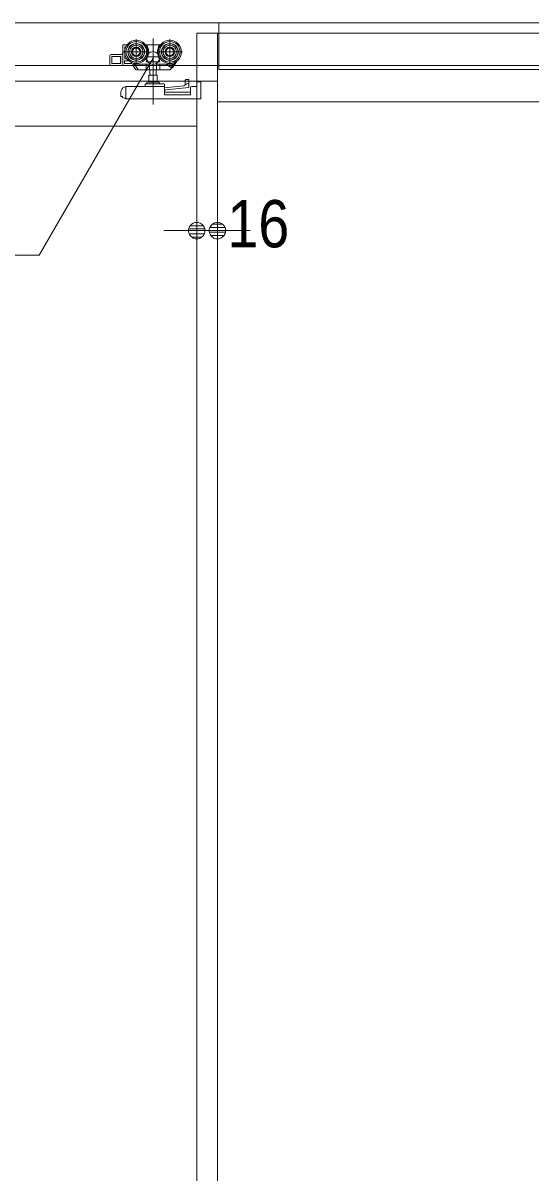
# Model space of a CAD drawing. Units: millimetres, scale not verified. Extents: x -6062 to 6062, y -3045 to 3045.
# Drawn here: x -2204 to -1810, y -542 to 350 of the extents above; entities that cross this region are included whole.
import ezdxf
from ezdxf.enums import TextEntityAlignment as Align

# ---------------------------------------------------------------- set-up
doc = ezdxf.new("R2010")
doc.units = ezdxf.units.MM
doc.header["$LTSCALE"] = 20
for name, color, linetype, lineweight in [('0-1_0', 7, 'Continuous', 9), ('0-2_2寸法-2', 7, 'Continuous', 9), ('0-3_2寸法-3', 7, 'Continuous', 9), ('0-4_3一般', 7, 'Continuous', 9)]:
    doc.layers.add(name, color=color, linetype=linetype, lineweight=lineweight)
doc.styles.add('ＭＳ Ｐゴシック', font='')
doc.styles.get('ＭＳ Ｐゴシック').set_extended_font_data('MS PGothic')

# ---------------------------------------------------------------- blocks, each defined once
blk = doc.blocks.new('_Dot')
at = {"layer": '0-1_0'}
for p, q in [((-10, 0), (-20, 0)), ((9.78, 2), (-9.78, 2)), ((7.99, 6), (-7.99, 6)), ((9.16, -3.98), (-9.16, -3.98)), ((6, -7.98), (-6, -7.98))]:
    blk.add_line(p, q, dxfattribs=at)
for points in [[(10, 0), (9.92, 1.25), (9.69, 2.49), (9.3, 3.68), (8.76, 4.82), (8.09, 5.88), (7.29, 6.85), (6.37, 7.71), (5.36, 8.44), (4.26, 9.05), (3.09, 9.51), (1.87, 9.82), (0.63, 9.98), (-0.63, 9.98), (-1.87, 9.82), (-3.09, 9.51), (-4.26, 9.05), (-5.36, 8.44), (-6.37, 7.71), (-7.29, 6.85), (-8.09, 5.88), (-8.76, 4.82), (-9.3, 3.68), (-9.69, 2.49), (-9.92, 1.25), (-10, 0), (0, 0)], [(-10, 0), (-9.92, -1.25), (-9.69, -2.49), (-9.3, -3.68), (-8.76, -4.82), (-8.09, -5.88), (-7.29, -6.85), (-6.37, -7.71), (-5.36, -8.44), (-4.26, -9.05), (-3.09, -9.51), (-1.87, -9.82), (-0.63, -9.98), (0.63, -9.98), (1.87, -9.82), (3.09, -9.51), (4.26, -9.05), (5.36, -8.44), (6.37, -7.71), (7.29, -6.85), (8.09, -5.88), (8.76, -4.82), (9.3, -3.68), (9.69, -2.49), (9.92, -1.25), (10, 0), (0, 0)]]:
    blk.add_lwpolyline(points, close=True, dxfattribs=at)
blk = doc.blocks.new('グループ-61')
at = {"layer": '0-4_3一般'}
blk.add_line((-78696.5, 7000), (20223.5, 7000), dxfattribs=at)
blk = doc.blocks.new('グループ-62')
at = {"layer": '0-4_3一般'}
for p, q in [((-76990, 7000), (18350, 7000)), ((-5300, 6280), (-5300, 7000)), ((-5300, 7000), (18000, 7000)), ((-5640, 6840), (18360, 6840)), ((-5640, -40000), (-5640, 6840)), ((-5320, -40000), (-5320, 6840)), ((-6788, 6652), (-6788, 6352)), ((-6778, 6662), (-6720.5, 6662)), ((-6756, 6578.7), (-6756, 6622)), ((-6746, 6632), (-6739.2, 6632)), ((-6578, 6354), (-6578, 6750)), ((-6435.5, 6662), (-6418, 6662)), ((-6418, 6659.3), (-6418, 6654.4)), ((-6418, 6654.4), (-6418, 6634.4)), ((-6318, 5738.4), (-6318, 6758.4)), ((-6218, 6662), (-6200.5, 6662)), ((-6218, 6654.4), (-6218, 6659.3)), ((-6218, 6634.4), (-6218, 6654.4)), ((-6058, 6354), (-6058, 6750)), ((-6988, 6362), (-6988, 6492)), ((-6808, 6512), (-6968, 6512)), ((-6821.6, 6482), (-6821.6, 6372)), ((-6380, 6552), (-6776, 6552)), ((-6756, 6452), (-6756, 6525.2)), ((-6720.5, 6442), (-6746, 6442)), ((-6427.8, 6452.4), (-6428, 6452.5)), ((-5860, 6552), (-6256, 6552)), ((-6218, 6449.5), (-6218, 6398)), ((-6208.2, 6452.4), (-6208, 6452.5)), ((18350, 6340), (-76990, 6340)), ((-6968, 6342), (-6788, 6342)), ((-6788, 6342), (-6788, 6352)), ((-6638.9, 6342), (-6788, 6342)), ((-6691.1, 6412), (-6758, 6412)), ((-6617, 6342), (-6638.9, 6342)), ((-6586.4, 6276.5), (-6628.9, 6342)), ((-6612.6, 6372), (-6615.1, 6375.8)), ((-6554.2, 6282), (-6606.1, 6362)), ((-6390, 6362), (-6600.7, 6362)), ((-6547.7, 6272), (-6542.2, 6272)), ((-6416, 6272), (-6542.2, 6272)), ((-6418, 6398), (-6428, 6398)), ((-6421.9, 6282), (-6421.9, 6362)), ((-6416.3, 6272), (-6416, 6272)), ((-6371.7, 6272), (-6416, 6272)), ((-6374.3, 6371.5), (-6374.2, 6372)), ((-6374.2, 6372), (-6374.2, 6282)), ((-6371.9, 6272.1), (-6371.7, 6272)), ((-6264.3, 6272), (-6371.7, 6272)), ((-6367.5, 6272), (-6367.5, 6190)), ((-6268.5, 6190), (-6268.5, 6272)), ((-6264.1, 6272.1), (-6264.3, 6272)), ((-6220, 6272), (-6264.3, 6272)), ((-6261.8, 6282), (-6261.8, 6372)), ((-6246.5, 6362), (-6246, 6362)), ((-5999.6, 6362), (-6246, 6362)), ((-6063.4, 6272), (-6220, 6272)), ((-6219.7, 6272), (-6220, 6272)), ((-6208, 6398), (-6218, 6398)), ((-6214.1, 6282), (-6214.1, 6362)), ((-6039.2, 6310.9), (-6117.8, 6362)), ((-6028.3, 6309.4), (-6046.7, 6281.1)), ((-6039.2, 6310.9), (-6006, 6362)), ((-6038.8, 6311.1), (-6039.2, 6310.9)), ((-5991.2, 6366.5), (-6028.3, 6309.4)), ((-6027, 6311.4), (-6014.4, 6303.3)), ((-5964.5, 6380.1), (-6014.4, 6303.3)), ((-5974.2, 6392.7), (-5991.2, 6366.5)), ((-5949, 6403.9), (-5964.5, 6380.1)), ((-5949, 6403.9), (-5952.5, 6406.1)), ((18000, 6280), (-5300, 6280)), ((-29320, 6100), (-5320, 6100)), ((-6406, 6080), (-6230, 6080)), ((-6255, 6190), (-6381, 6190)), ((-6381, 6190), (-6381, 6080)), ((-6255, 6080), (-6255, 6190)), ((-5822, 6040.2), (-5822, 6092)), ((-5814.6, 6118.6), (-5814.3, 6119.2)), ((-5802.4, 6124.7), (-5802, 6124.7)), ((-5762.4, 6124.7), (-5802, 6124.7)), ((-5762, 6124.4), (-5762, 6124.4)), ((-5640, 6100), (-5640, -39740)), ((-5638, 6086), (-5638, 6016)), ((-5576, 5860), (-5576, 6074)), ((-5320, 6100), (-5320, -39740)), ((-6766.1, 6005.4), (-6757.4, 6008.7)), ((-6747.5, 6012.4), (-6757.4, 6008.7)), ((-6747.5, 6012.4), (-6739.7, 6015.3)), ((-6738, 6006.3), (-6738, 6006)), ((-6738, 5826), (-6738, 6006)), ((-6736.2, 6016), (-6148, 6016)), ((-6438, 6026), (-6438, 6046)), ((-6428, 6056), (-6371.3, 6056)), ((-6264.7, 6056), (-6371.3, 6056)), ((-6264.7, 6056), (-6148, 6056)), ((-6138, 6046), (-6138, 6026)), ((-6138, 6006), (-6138, 6026)), ((-6138, 6006), (-6138, 5888)), ((-5738, 5926), (-6138, 5926)), ((-5738, 5888), (-6138, 5888)), ((-5738, 5996), (-5738, 5888)), ((-5638, 6016), (-5718, 6016)), ((-6792.6, 5846.5), (-6792.6, 5860)), ((-6757.4, 5833.3), (-6792.6, 5846.5)), ((-6757.4, 5833.3), (-6738, 5826)), ((-6738, 5826), (-5578, 5826)), ((-5320, 5780), (18040, 5780)), ((-29000, 5400), (-5640, 5400))]:
    blk.add_line(p, q, dxfattribs=at)
for points in [[(-6418, 6659.3), (-6418, 6662), (-6218, 6662), (-6218, 6659.3)], [(-6418, 6449.5), (-6418.3, 6449.6), (-6418.5, 6449.7), (-6418.8, 6449.7), (-6419, 6449.8), (-6419.3, 6449.9), (-6419.5, 6449.9), (-6419.8, 6450), (-6420, 6450.1), (-6420.3, 6450.2), (-6420.5, 6450.2), (-6420.8, 6450.3), (-6421, 6450.4), (-6421.3, 6450.5), (-6421.5, 6450.5), (-6421.8, 6450.6), (-6422, 6450.7), (-6422.3, 6450.8), (-6422.5, 6450.8), (-6422.8, 6450.9), (-6423, 6451), (-6423.3, 6451.1), (-6423.5, 6451.1), (-6423.8, 6451.2), (-6424, 6451.3), (-6424.3, 6451.4), (-6424.5, 6451.4), (-6424.8, 6451.5), (-6425, 6451.6), (-6425.3, 6451.7), (-6425.5, 6451.7), (-6425.8, 6451.8), (-6426, 6451.9), (-6426.3, 6452), (-6426.5, 6452), (-6426.8, 6452.1), (-6427, 6452.2), (-6427.3, 6452.3), (-6427.5, 6452.3), (-6427.8, 6452.4)], [(-6218, 6398), (-6418, 6398), (-6418, 6449.5)], [(-6218, 6449.5), (-6217.7, 6449.6), (-6217.5, 6449.7), (-6217.2, 6449.7), (-6217, 6449.8), (-6216.7, 6449.9), (-6216.5, 6449.9), (-6216.2, 6450), (-6216, 6450.1), (-6215.7, 6450.2), (-6215.5, 6450.2), (-6215.2, 6450.3), (-6215, 6450.4), (-6214.7, 6450.5), (-6214.5, 6450.5), (-6214.2, 6450.6), (-6214, 6450.7), (-6213.7, 6450.8), (-6213.5, 6450.8), (-6213.2, 6450.9), (-6213, 6451), (-6212.7, 6451.1), (-6212.5, 6451.1), (-6212.2, 6451.2), (-6212, 6451.3), (-6211.7, 6451.4), (-6211.5, 6451.4), (-6211.2, 6451.5), (-6211, 6451.6), (-6210.7, 6451.7), (-6210.5, 6451.7), (-6210.2, 6451.8), (-6210, 6451.9), (-6209.7, 6452), (-6209.5, 6452), (-6209.2, 6452.1), (-6209, 6452.2), (-6208.7, 6452.3), (-6208.5, 6452.3), (-6208.2, 6452.4)], [(-6758, 6412), (-6758, 6372), (-6648.4, 6372), (-6661.8, 6392.7)], [(-6612.6, 6372), (-6606.1, 6362), (-6628.9, 6362), (-6628.9, 6352)], [(-6554.2, 6282), (-6547.7, 6272), (-6578, 6272)], [(-6421.9, 6282), (-6421.9, 6281.7), (-6421.9, 6281.3), (-6421.8, 6281), (-6421.8, 6280.7), (-6421.7, 6280.4), (-6421.7, 6280.1), (-6421.6, 6279.8), (-6421.6, 6279.4), (-6421.5, 6279.1), (-6421.4, 6278.8), (-6421.4, 6278.5), (-6421.3, 6278.2), (-6421.2, 6277.9), (-6421.1, 6277.6), (-6421, 6277.3), (-6420.9, 6276.9), (-6420.8, 6276.6), (-6420.7, 6276.3), (-6420.6, 6276), (-6420.4, 6275.7), (-6420.3, 6275.4), (-6420.2, 6275.1), (-6420, 6274.8), (-6419.8, 6274.6), (-6419.7, 6274.3), (-6419.5, 6274.1), (-6419.3, 6273.8), (-6419.1, 6273.6), (-6418.9, 6273.4), (-6418.7, 6273.2), (-6418.5, 6273), (-6418.2, 6272.9), (-6418, 6272.7), (-6417.7, 6272.6), (-6417.5, 6272.4), (-6417.2, 6272.3), (-6416.9, 6272.2), (-6416.6, 6272.1), (-6416.3, 6272)], [(-6390, 6362), (-6389.5, 6362), (-6389, 6362), (-6388.5, 6362.1), (-6388, 6362.1), (-6387.5, 6362.2), (-6387, 6362.3), (-6386.4, 6362.4), (-6385.9, 6362.5), (-6385.4, 6362.6), (-6384.9, 6362.7), (-6384.4, 6362.8), (-6383.9, 6363), (-6383.4, 6363.1), (-6382.9, 6363.3), (-6382.4, 6363.5), (-6381.9, 6363.7), (-6381.3, 6363.9), (-6380.8, 6364.1), (-6380.3, 6364.3), (-6379.8, 6364.5), (-6379.3, 6364.8), (-6378.8, 6365), (-6378.4, 6365.3), (-6377.9, 6365.6), (-6377.5, 6365.9), (-6377.1, 6366.2), (-6376.8, 6366.5), (-6376.4, 6366.9), (-6376.1, 6367.2), (-6375.8, 6367.6), (-6375.6, 6368), (-6375.3, 6368.4), (-6375.1, 6368.8), (-6374.9, 6369.2), (-6374.8, 6369.6), (-6374.6, 6370.1), (-6374.5, 6370.5), (-6374.4, 6371), (-6374.3, 6371.5)], [(-6374.2, 6282), (-6374.2, 6281.7), (-6374.2, 6281.4), (-6374.2, 6281.2), (-6374.2, 6280.9), (-6374.2, 6280.6), (-6374.2, 6280.3), (-6374.2, 6280.1), (-6374.2, 6279.8), (-6374.2, 6279.5), (-6374.2, 6279.2), (-6374.2, 6278.9), (-6374.2, 6278.7), (-6374.2, 6278.4), (-6374.2, 6278.1), (-6374.1, 6277.8), (-6374.1, 6277.5), (-6374.1, 6277.2), (-6374.1, 6276.9), (-6374.1, 6276.7), (-6374.1, 6276.4), (-6374.1, 6276.1), (-6374.1, 6275.8), (-6374, 6275.5), (-6374, 6275.3), (-6373.9, 6275), (-6373.9, 6274.7), (-6373.8, 6274.5), (-6373.7, 6274.3), (-6373.6, 6274), (-6373.5, 6273.8), (-6373.3, 6273.6), (-6373.2, 6273.4), (-6373, 6273.2), (-6372.9, 6273), (-6372.7, 6272.8), (-6372.5, 6272.6), (-6372.3, 6272.4), (-6372.1, 6272.3), (-6371.9, 6272.1)], [(-6261.8, 6282), (-6261.8, 6281.7), (-6261.8, 6281.4), (-6261.8, 6281.2), (-6261.8, 6280.9), (-6261.8, 6280.6), (-6261.8, 6280.3), (-6261.8, 6280.1), (-6261.8, 6279.8), (-6261.8, 6279.5), (-6261.8, 6279.2), (-6261.8, 6278.9), (-6261.8, 6278.7), (-6261.8, 6278.4), (-6261.8, 6278.1), (-6261.9, 6277.8), (-6261.9, 6277.5), (-6261.9, 6277.2), (-6261.9, 6276.9), (-6261.9, 6276.7), (-6261.9, 6276.4), (-6261.9, 6276.1), (-6261.9, 6275.8), (-6262, 6275.5), (-6262, 6275.3), (-6262.1, 6275), (-6262.1, 6274.7), (-6262.2, 6274.5), (-6262.3, 6274.3), (-6262.4, 6274), (-6262.5, 6273.8), (-6262.7, 6273.6), (-6262.8, 6273.4), (-6263, 6273.2), (-6263.1, 6273), (-6263.3, 6272.8), (-6263.5, 6272.6), (-6263.7, 6272.4), (-6263.9, 6272.3), (-6264.1, 6272.1)], [(-6261.8, 6372), (-6261.7, 6371.5), (-6261.6, 6371), (-6261.5, 6370.5), (-6261.4, 6370.1), (-6261.2, 6369.6), (-6261.1, 6369.2), (-6260.9, 6368.8), (-6260.7, 6368.4), (-6260.4, 6368), (-6260.2, 6367.6), (-6259.9, 6367.2), (-6259.6, 6366.9), (-6259.2, 6366.5), (-6258.9, 6366.2), (-6258.5, 6365.9), (-6258.1, 6365.6), (-6257.6, 6365.3), (-6257.2, 6365), (-6256.7, 6364.8), (-6256.2, 6364.5), (-6255.7, 6364.3), (-6255.2, 6364.1), (-6254.7, 6363.9), (-6254.1, 6363.7), (-6253.6, 6363.5), (-6253.1, 6363.3), (-6252.6, 6363.1), (-6252.1, 6363), (-6251.6, 6362.8), (-6251.1, 6362.7), (-6250.6, 6362.6), (-6250.1, 6362.5), (-6249.6, 6362.4), (-6249, 6362.3), (-6248.5, 6362.2), (-6248, 6362.1), (-6247.5, 6362.1), (-6247, 6362), (-6246.5, 6362)], [(-6214.1, 6282), (-6214.1, 6281.7), (-6214.1, 6281.3), (-6214.2, 6281), (-6214.2, 6280.7), (-6214.3, 6280.4), (-6214.3, 6280.1), (-6214.4, 6279.8), (-6214.4, 6279.4), (-6214.5, 6279.1), (-6214.6, 6278.8), (-6214.6, 6278.5), (-6214.7, 6278.2), (-6214.8, 6277.9), (-6214.9, 6277.6), (-6215, 6277.3), (-6215.1, 6276.9), (-6215.2, 6276.6), (-6215.3, 6276.3), (-6215.4, 6276), (-6215.6, 6275.7), (-6215.7, 6275.4), (-6215.8, 6275.1), (-6216, 6274.8), (-6216.2, 6274.6), (-6216.3, 6274.3), (-6216.5, 6274.1), (-6216.7, 6273.8), (-6216.9, 6273.6), (-6217.1, 6273.4), (-6217.3, 6273.2), (-6217.5, 6273), (-6217.8, 6272.9), (-6218, 6272.7), (-6218.3, 6272.6), (-6218.5, 6272.4), (-6218.8, 6272.3), (-6219.1, 6272.2), (-6219.4, 6272.1), (-6219.7, 6272)], [(-6028.3, 6309.4), (-6028.1, 6309.7), (-6028, 6310), (-6027.9, 6310.2), (-6027.8, 6310.5), (-6027.8, 6310.7), (-6027.8, 6311), (-6027.8, 6311.2), (-6027.8, 6311.4), (-6027.9, 6311.5), (-6028, 6311.7), (-6028.2, 6311.8), (-6028.4, 6312), (-6028.6, 6312.1), (-6028.9, 6312.2), (-6029.2, 6312.2), (-6029.5, 6312.3), (-6029.8, 6312.3), (-6030.2, 6312.4), (-6030.6, 6312.4), (-6031.1, 6312.4), (-6031.5, 6312.3), (-6032, 6312.3), (-6032.5, 6312.3), (-6032.9, 6312.2), (-6033.3, 6312.2), (-6033.8, 6312.1), (-6034.2, 6312.1), (-6034.6, 6312), (-6035, 6312), (-6035.4, 6311.9), (-6035.8, 6311.8), (-6036.2, 6311.8), (-6036.6, 6311.7), (-6037, 6311.6), (-6037.4, 6311.5), (-6037.8, 6311.4), (-6038.1, 6311.3), (-6038.5, 6311.2), (-6038.8, 6311.1)], [(-5821.9, 6092.1), (-5821.9, 6092.8), (-5821.8, 6093.5), (-5821.8, 6094.2), (-5821.8, 6094.9), (-5821.7, 6095.6), (-5821.7, 6096.3), (-5821.6, 6097), (-5821.6, 6097.8), (-5821.5, 6098.5), (-5821.4, 6099.2), (-5821.3, 6099.9), (-5821.2, 6100.6), (-5821, 6101.3), (-5820.9, 6102), (-5820.7, 6102.7), (-5820.6, 6103.4), (-5820.4, 6104), (-5820.2, 6104.7), (-5820.1, 6105.4), (-5819.9, 6106.1), (-5819.7, 6106.8), (-5819.4, 6107.5), (-5819.2, 6108.2), (-5819, 6108.9), (-5818.7, 6109.5), (-5818.5, 6110.2), (-5818.3, 6110.9), (-5818, 6111.5), (-5817.7, 6112.2), (-5817.4, 6112.8), (-5817.2, 6113.5), (-5816.9, 6114.1), (-5816.6, 6114.8), (-5816.3, 6115.4), (-5815.9, 6116.1), (-5815.6, 6116.7), (-5815.3, 6117.3), (-5815, 6118), (-5814.6, 6118.6)], [(-5814.2, 6119.2), (-5814.1, 6119.5), (-5813.9, 6119.8), (-5813.7, 6120.1), (-5813.5, 6120.4), (-5813.3, 6120.6), (-5813.1, 6120.9), (-5812.9, 6121.1), (-5812.7, 6121.4), (-5812.4, 6121.6), (-5812.2, 6121.8), (-5811.9, 6122), (-5811.7, 6122.2), (-5811.4, 6122.4), (-5811.1, 6122.6), (-5810.8, 6122.8), (-5810.5, 6122.9), (-5810.1, 6123.1), (-5809.8, 6123.2), (-5809.5, 6123.3), (-5809.1, 6123.4), (-5808.7, 6123.5), (-5808.4, 6123.6), (-5808, 6123.7), (-5807.7, 6123.8), (-5807.3, 6123.9), (-5807, 6124), (-5806.6, 6124.1), (-5806.2, 6124.2), (-5805.9, 6124.2), (-5805.5, 6124.3), (-5805.2, 6124.3), (-5804.8, 6124.4), (-5804.5, 6124.5), (-5804.1, 6124.5), (-5803.8, 6124.5), (-5803.4, 6124.6), (-5803.1, 6124.6), (-5802.7, 6124.6), (-5802.4, 6124.7)], [(-5762.4, 6124.7), (-5762.3, 6124.7), (-5762.3, 6124.7), (-5762.3, 6124.7), (-5762.3, 6124.7), (-5762.3, 6124.7), (-5762.3, 6124.7), (-5762.3, 6124.7), (-5762.3, 6124.7), (-5762.2, 6124.7), (-5762.2, 6124.7), (-5762.2, 6124.7), (-5762.2, 6124.6), (-5762.2, 6124.6), (-5762.2, 6124.6), (-5762.2, 6124.6), (-5762.2, 6124.6), (-5762.2, 6124.6), (-5762.1, 6124.6), (-5762.1, 6124.6), (-5762.1, 6124.6), (-5762.1, 6124.6), (-5762.1, 6124.6), (-5762.1, 6124.6), (-5762.1, 6124.6), (-5762.1, 6124.6), (-5762.1, 6124.5), (-5762.1, 6124.5), (-5762.1, 6124.5), (-5762, 6124.5), (-5762, 6124.5), (-5762, 6124.5), (-5762, 6124.5), (-5762, 6124.5), (-5762, 6124.5), (-5762, 6124.4), (-5762, 6124.4), (-5762, 6124.4), (-5762, 6124.4), (-5762, 6124.4)], [(-5762, 6124.4), (-5762, 6122.8), (-5762, 6116), (-5762, 6062.3)], [(-5638, 6086), (-5578, 6086), (-5578, 5826)], [(-5578, 6084), (-5576, 6084), (-5576, 6074)], [(-6792.6, 5860), (-6818, 5860), (-6818, 5930.5)], [(-6747.5, 6012.4), (-6747.2, 6012.3), (-6746.9, 6012.2), (-6746.6, 6012.1), (-6746.3, 6012), (-6746, 6012), (-6745.7, 6011.8), (-6745.4, 6011.7), (-6745.1, 6011.6), (-6744.8, 6011.5), (-6744.5, 6011.4), (-6744.2, 6011.3), (-6743.9, 6011.2), (-6743.6, 6011.1), (-6743.3, 6011), (-6743, 6010.9), (-6742.7, 6010.7), (-6742.4, 6010.6), (-6742.1, 6010.5), (-6741.8, 6010.4), (-6741.5, 6010.2), (-6741.2, 6010.1), (-6740.9, 6010), (-6740.6, 6009.8), (-6740.4, 6009.7), (-6740.1, 6009.5), (-6739.9, 6009.3), (-6739.6, 6009.2), (-6739.4, 6009), (-6739.2, 6008.8), (-6739.1, 6008.5), (-6738.9, 6008.3), (-6738.7, 6008.1), (-6738.6, 6007.9), (-6738.5, 6007.6), (-6738.4, 6007.4), (-6738.3, 6007.1), (-6738.2, 6006.8), (-6738.1, 6006.6), (-6738, 6006.3)], [(-6138, 5996), (-5842, 6027.6), (-5792, 6059.1)], [(-5792, 6059.1), (-5762, 6062.3), (-5762, 6002), (-6120.1, 5963.7)], [(-5578, 5848.8), (-5576.6, 5853.7), (-5576, 5860)]]:
    blk.add_lwpolyline(points, dxfattribs=at)
blk.add_lwpolyline([(-6958, 6372), (-6818, 6372), (-6818, 6482), (-6958, 6482)], close=True, dxfattribs=at)
for centre, radius in [((-6578, 6552), 180), ((-6578, 6552), 160), ((-6578, 6552), 130), ((-6578, 6552), 126), ((-6578, 6552), 104), ((-6578, 6552), 74), ((-6578, 6552), 60), ((-6058, 6552), 180), ((-6058, 6552), 160), ((-6058, 6552), 130), ((-6058, 6552), 126), ((-6058, 6552), 104), ((-6058, 6552), 74), ((-6058, 6552), 60)]:
    blk.add_circle(centre, radius, dxfattribs=at)
for centre, radius, start, end in [((-6778, 6652), 10, 90, 180), ((-6746, 6622), 10, 90, 180), ((-6578, 6552), 190, 327.3631, 32.6369), ((-6058, 6552), 190, 147.3631, 212.6369), ((-6968, 6492), 20, 90, 180), ((-6808, 6532), 20, 270, 0), ((-6736, 6462), 20, 180, 270), ((-6746, 6452), 10, 180, 270), ((-6968, 6362), 20, 180, 270), ((-6638.9, 6352), 10, 270, 0), ((-6600.7, 6372), 10, 213, 270), ((-6578, 6282), 10, 213, 270), ((-6542.2, 6282), 10, 213, 270), ((-6063.4, 6292), 20, 270, 327), ((-5999.6, 6372), 10, 270, 327), ((-6406, 6068), 12, 90, 180), ((-6406, 6068), 12, 180, 270), ((-6230, 6068), 12, 0, 90), ((-6230, 6068), 12, 270, 0), ((-6738, 5930.5), 80, 110.55605, 180), ((-6736.2, 6006), 10, 90, 110.55605), ((-6448, 6026), 10, 270, 0), ((-6428, 6046), 10, 90, 180), ((-6148, 6046), 10, 0, 90), ((-6148, 6006), 10, 0, 90), ((-6118, 5943.8), 20, 96.10164, 180), ((-5718, 5996), 20, 90, 180)]:
    blk.add_arc(centre, radius, start, end, dxfattribs=at)
blk = doc.blocks.new('グループ-63')
at = {"layer": '0-4_3一般'}
for name in ['グループ-61', 'グループ-62']:
    blk.add_blockref(name, (0, 0), dxfattribs=at)

msp = doc.modelspace()

# ---------------------------------------------------------------- linework, layer by layer
at = {"layer": '0-2_2寸法-2'}
for p, q in [((-2069.5, 209), (-2069.3, 209)), ((-2053.5, 209), (-2053.3, 209)), ((-2082.21, 189), (-2094.92, 189)), ((-2053.5, 189), (-2069.5, 189)), ((-2040.79, 189), (-2028.08, 189))]:
    msp.add_line(p, q, dxfattribs=at)
at = {"layer": '0-3_2寸法-3'}
for p, q in [((-2098.51, 323.83), (-2108.29, 323.83)), ((-2103.23, 327.83), (-2103.57, 327.83)), ((-2103.23, 327.83), (-2103.57, 327.83)), ((-2099.4, 319.83), (-2107.4, 319.83))]:
    msp.add_line(p, q, dxfattribs=at)
msp.add_lwpolyline([(-2417.56, 170), (-2191.64, 170), (-2103.4, 322.84)], dxfattribs=at)
msp.add_circle((-2103.4, 322.84), 5.01, dxfattribs=at)
msp.add_circle((-2103.4, 322.84), 5.01, dxfattribs=at)

# ---------------------------------------------------------------- block references
at = {"layer": '0-2_2寸法-2', "xscale": 0.6356201, "yscale": 0.6356201}
msp.add_blockref('_Dot', (-2069.5, 189), dxfattribs=at)
at = {"layer": '0-2_2寸法-2', "xscale": 0.6356201, "yscale": 0.6356201, "rotation": 180}
msp.add_blockref('_Dot', (-2053.5, 189), dxfattribs=at)
at = {"layer": '0-4_3一般', "xscale": 0.05, "yscale": 0.05}
msp.add_blockref('グループ-63', (-1787.5, 0), dxfattribs=at)

# ---------------------------------------------------------------- texts
at = {"layer": '0-2_2寸法-2', "style": 'ＭＳ Ｐゴシック', "width": 0.9}
msp.add_text('16', height=36.66, dxfattribs=at).set_placement((-2045.82, 165.03), align=Align.BOTTOM_LEFT)

doc.saveas('drawing.dxf')
